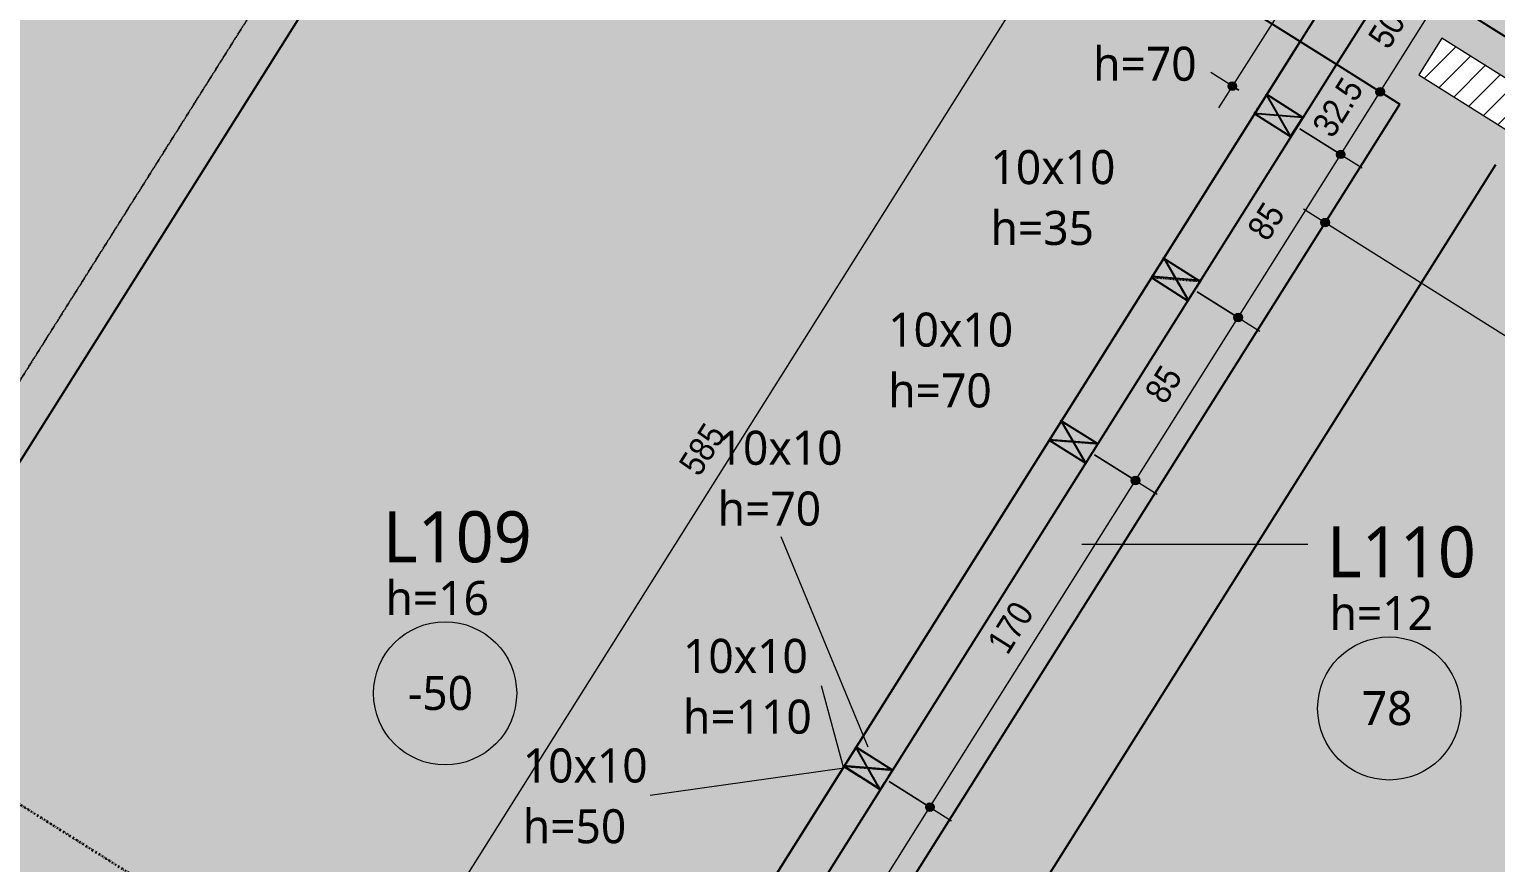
# Model space of a CAD drawing. Extents: x -2131 to 52870, y -3196 to 88043.
# Drawn here: x 41879 to 42525, y 2681 to 3048 of the extents above; entities that cross this region are included whole.
import ezdxf

# ---------------------------------------------------------------- set-up
doc = ezdxf.new("R2010")
doc.units = 0
for name, pattern in [('Dash dot', [1.5875, 0.635, -0.47625, 0, -0.47625]), ('Hidden', [0.714375, 0.47625, -0.238125]), ('Traço', [0.635, 0.3175, -0.3175])]:
    doc.linetypes.add(name, pattern=pattern)
for name, color, linetype, lineweight in [('A-ANNO-DIMS', 7, 'Continuous', 9), ('A-ANNO-DIMS-75', 7, 'Continuous', 9), ('A-DETL-GENF', 7, 'Continuous', 18), ('A-DETL-THIN', 7, 'Continuous', 25), ('A-FLOR', 7, 'Continuous', 25), ('A-FLOR-IDEN', 7, 'Continuous', 9), ('A-GENM', 7, 'Continuous', 25), ('A-GENM-HDLN', 7, 'Traço', 18), ('A-GENM-IDEN', 7, 'Continuous', 9), ('S-BEAM', 7, 'Continuous', 25), ('S-BEAM-HDLN', 7, 'Traço', 25), ('S-GRID', 7, 'Continuous', 9)]:
    doc.layers.add(name, color=color, linetype=linetype, lineweight=lineweight)
doc.layers.add('A-DETL', color=7, linetype='Continuous', lineweight=18, true_color=0x00a600)
doc.styles.add('Fira Sans_3', font='', dxfattribs={"width": 0.9, "height": 11.25})
doc.styles.add('Gadugi', font='gadugi.ttf', dxfattribs={"height": 15})
doc.styles.add('Gadugi_6', font='gadugi.ttf', dxfattribs={"height": 22.5})
doc.styles.get('Fira Sans_3').set_extended_font_data('Fira Sans')
doc.dimstyles.new('PED_1_5mm_ESQ_3', dxfattribs={"dimscale": 30.48, "dimtxt": 15.344768, "dimasz": 0.492126, "dimexe": 0.369094, "dimexo": 0.369094, "dimgap": 0.073819, "dimtad": 1, "dimdec": 1, "dimrnd": 0.5, "dimdsep": 46, "dimtxsty": 'Fira Sans_3', "dimblk1": 'DOTSMALL', "dimblk2": 'DOTSMALL', "dimsah": 1, "dimcen": 0.09, "dimdle": 0.369094, "dimazin": 0, "dimtfac": 1, "dimtdec": 4, "dimtix": 1, "dimtmove": 0, "dimatfit": 3, "dimfxl": 1, "dimtvp": 1, "dimtolj": 1, "dimtzin": 0, "dimarcsym": 2})
doc.dimstyles.new('PED_1_5mm_ESQ_7', dxfattribs={"dimscale": 30.48, "dimtxt": 15.344768, "dimasz": 0.492126, "dimexe": 0.369094, "dimexo": 0.369094, "dimgap": 0.073819, "dimtad": 1, "dimdec": 1, "dimrnd": 0.5, "dimdsep": 46, "dimtxsty": 'Fira Sans_3', "dimblk1": 'DOTSMALL', "dimblk2": 'DOTSMALL', "dimsah": 1, "dimcen": 0.09, "dimdle": 0.369094, "dimazin": 0, "dimtfac": 1, "dimtdec": 4, "dimtix": 1, "dimtmove": 0, "dimatfit": 3, "dimfxl": 1, "dimtvp": 1, "dimtolj": 1, "dimtzin": 0, "dimarcsym": 2})

# ---------------------------------------------------------------- blocks, each defined once
blk = doc.blocks.new('PED_FURO_RETANGULAR_R04_2020 - 10x10x35-3488116-PL C 001 - FORMA DO TÉRREO')
at = {"layer": 'A-GENM'}
blk.add_line((5, -9.5), (1.53, -9.5), dxfattribs=at)
at = {"layer": 'A-GENM-HDLN'}
for p, q in [((-5, 9.5), (5, -9.5)), ((-5, -9.5), (5, 9.5)), ((-5, -9.5), (-5, 9.5)), ((-5, 9.5), (-1.53, 9.5)), ((1.5, 9.5), (5, 9.5)), ((5, 9.5), (5, -9.5)), ((-1.5, -9.5), (-5, -9.5))]:
    blk.add_line(p, q, dxfattribs=at)
blk = doc.blocks.new('PED_FURO_RETANGULAR_R04_2020 - 10x10x50-3488139-PL C 001 - FORMA DO TÉRREO')
at = {"layer": 'A-GENM'}
blk.add_line((5, -9.5), (4.97, -9.5), dxfattribs=at)
at = {"layer": 'A-GENM-HDLN'}
for p, q in [((-5, 9.5), (4.3, -8.16)), ((-5, 9.43), (-5, 9.5)), ((-5, 9.36), (-5, 9.41)), ((-5, -9.41), (-5, 9.34)), ((-4.3, -8.16), (4.92, 9.36)), ((4.93, 9.38), (4.96, 9.42)), ((4.97, 9.43), (5, 9.5)), ((4.97, 9.5), (5, 9.5)), ((5, 9.5), (5, -9.5)), ((-5, -9.49), (-5, -9.44)), ((4.99, -9.49), (5, -9.5))]:
    blk.add_line(p, q, dxfattribs=at)
blk = doc.blocks.new('PED_FURO_RETANGULAR_R04_2020 - 10x10x110-3488220-PL C 001 - FORMA DO TÉRREO')
at = {"layer": 'A-GENM'}
blk.add_line((-5, 9.5), (-1.53, 9.5), dxfattribs=at)
at = {"layer": 'A-GENM-HDLN'}
for p, q in [((-5, 9.5), (5, -9.5)), ((-5, -9.5), (5, 9.5)), ((-5, -9.5), (-5, 9.5)), ((1.5, 9.5), (5, 9.5)), ((5, 9.5), (5, -9.5)), ((-1.5, -9.5), (-5, -9.5)), ((5, -9.5), (1.53, -9.5))]:
    blk.add_line(p, q, dxfattribs=at)
blk = doc.blocks.new('PED_FURO_RETANGULAR_R04_2020 - 10x10x70-V36-PL C 001 - FORMA DO TÉRREO')
at = {"layer": 'A-GENM-HDLN'}
for p, q in [((-5, 9.5), (-4.97, 9.45)), ((-5, 1.52), (-5, 9.5)), ((-4.96, 9.43), (-0.7, 1.34)), ((0.7, 1.34), (5, 9.5)), ((5, 9.5), (5, 9.44)), ((5, 9.41), (5, 1.51)), ((-5, -9.5), (-0.7, -1.34)), ((-5, -9.41), (-5, -1.51)), ((0.7, -1.34), (4.96, -9.43)), ((5, -1.52), (5, -9.5)), ((-5, -9.5), (-5, -9.44)), ((4.97, -9.45), (5, -9.5))]:
    blk.add_line(p, q, dxfattribs=at)
blk = doc.blocks.new('PED_FURO_RETANGULAR_R04_2020 - 10x10x70-V37-PL C 001 - FORMA DO TÉRREO')
at = {"layer": 'A-GENM-HDLN'}
for p, q in [((-5, 9.5), (5, -9.5)), ((-5, -9.5), (5, 9.5)), ((-5, -9.5), (-5, 9.5)), ((5, 9.5), (5, -9.5))]:
    blk.add_line(p, q, dxfattribs=at)
blk = doc.blocks.new('PED_FURO_RETANGULAR_R04_2020 - 10x10x70-V39-PL C 001 - FORMA DO TÉRREO')
at = {"layer": 'A-GENM-HDLN'}
for p, q in [((-5, 9.5), (5, -9.5)), ((-5, -9.5), (5, 9.5)), ((-5, -9.5), (-5, 9.5)), ((-5, 9.5), (5, 9.5)), ((5, 9.5), (5, -9.5)), ((5, -9.5), (-5, -9.5))]:
    blk.add_line(p, q, dxfattribs=at)
blk = doc.blocks.new('PED_TAG_LAJE_R03 - TÍTULO_ESPESSURA_REBAIXO-2582888-PL C 001 - FORMA DO TÉRREO')
at = {"layer": 'A-FLOR-IDEN'}
blk.add_circle((-0.1083, -0.7611), 0.4205, dxfattribs=at)
blk = doc.blocks.new('DIMBLOCK211-PL C 001 - FORMA DO TÉRREO')
at = {"layer": 'A-ANNO-DIMS-75', "transparency": 16777216}
h = blk.add_hatch(color=256, dxfattribs=at)
edge = h.paths.add_edge_path(flags=0)
edge.add_arc((42341.37, 3104.15), 1.87, 0, 360)
h = blk.add_hatch(color=256, dxfattribs=at)
edge = h.paths.add_edge_path(flags=0)
edge.add_arc((42029.65, 2608.88), 1.88, 0, 360)
for p, q in [((42341.37, 3104.15), (42029.65, 2608.88)), ((42334.09, 3108.73), (42350.89, 3098.16)), ((42341.37, 3104.15), (42334.09, 3108.73)), ((42022.38, 2613.45), (42039.17, 2602.88)), ((42029.65, 2608.88), (42022.38, 2613.45))]:
    blk.add_line(p, q, dxfattribs=at)
for centre, radius in [((42341.37, 3104.15), 1.87), ((42029.65, 2608.88), 1.88)]:
    blk.add_circle(centre, radius, dxfattribs=at)
at = {"layer": 'A-ANNO-DIMS-75', "color": 0, "transparency": 16777216, "insert": (42164.45, 2856.52), "char_height": 11.25, "width": 26.9124, "attachment_point": 1, "rotation": 57.8147, "line_spacing_factor": 1.049215, "style": 'Fira Sans_3'}
blk.add_mtext('585', dxfattribs=at)
blk = doc.blocks.new('_DotSmall')
at = {"color": 0, "linetype": 'ByBlock', "const_width": 0.5}
blk.add_lwpolyline([(-0.0625, 0, 1), (0.0625, 0, 1)], format="xyb", close=True, dxfattribs=at)
blk = doc.blocks.new('DIMBLOCK233-PL C 001 - FORMA DO TÉRREO')
at = {"layer": 'A-ANNO-DIMS-75', "transparency": 16777216}
h = blk.add_hatch(color=256, dxfattribs=at)
edge = h.paths.add_edge_path(flags=0)
edge.add_arc((42275.68, 2705.32), 1.88, 0, 360)
h = blk.add_hatch(color=256, dxfattribs=at)
edge = h.paths.add_edge_path(flags=0)
edge.add_arc((42186.85, 2564.18), 1.87, 0, 360)
for p, q in [((42257.68, 2716.66), (42285.2, 2699.33)), ((42275.68, 2705.32), (42257.68, 2716.66)), ((42186.85, 2564.18), (42275.68, 2705.32)), ((42185.97, 2564.74), (42196.37, 2558.19)), ((42186.85, 2564.18), (42185.97, 2564.74))]:
    blk.add_line(p, q, dxfattribs=at)
for centre, radius in [((42275.68, 2705.32), 1.88), ((42186.85, 2564.18), 1.87)]:
    blk.add_circle(centre, radius, dxfattribs=at)
at = {"layer": 'A-ANNO-DIMS-75', "color": 0, "transparency": 16777216, "insert": (42210.73, 2635.59), "char_height": 11.25, "width": 24.5516, "attachment_point": 1, "rotation": 57.81471, "line_spacing_factor": 1.049215, "style": 'Fira Sans_3'}
blk.add_mtext('167', dxfattribs=at)
blk = doc.blocks.new('DIMBLOCK234-PL C 001 - FORMA DO TÉRREO')
at = {"layer": 'A-ANNO-DIMS-75', "transparency": 16777216}
h = blk.add_hatch(color=256, dxfattribs=at)
edge = h.paths.add_edge_path(flags=0)
edge.add_arc((42366.29, 2849.29), 1.87, 0, 360)
h = blk.add_hatch(color=256, dxfattribs=at)
edge = h.paths.add_edge_path(flags=0)
edge.add_arc((42275.68, 2705.32), 1.88, 0, 360)
for p, q in [((42348.29, 2860.62), (42375.81, 2843.3)), ((42366.29, 2849.29), (42348.29, 2860.62)), ((42275.68, 2705.32), (42366.29, 2849.29)), ((42257.68, 2716.66), (42285.2, 2699.33)), ((42275.68, 2705.32), (42257.68, 2716.66))]:
    blk.add_line(p, q, dxfattribs=at)
for centre, radius in [((42366.29, 2849.29), 1.87), ((42275.68, 2705.32), 1.88)]:
    blk.add_circle(centre, radius, dxfattribs=at)
at = {"layer": 'A-ANNO-DIMS-75', "color": 0, "transparency": 16777216, "insert": (42300.35, 2777.98), "char_height": 11.25, "width": 25.0238, "attachment_point": 1, "rotation": 57.81471, "line_spacing_factor": 1.049215, "style": 'Fira Sans_3'}
blk.add_mtext('170', dxfattribs=at)
blk = doc.blocks.new('DIMBLOCK235-PL C 001 - FORMA DO TÉRREO')
at = {"layer": 'A-ANNO-DIMS-75', "transparency": 16777216}
h = blk.add_hatch(color=256, dxfattribs=at)
edge = h.paths.add_edge_path(flags=0)
edge.add_arc((42411.52, 2921.15), 1.88, 0, 360)
h = blk.add_hatch(color=256, dxfattribs=at)
edge = h.paths.add_edge_path(flags=0)
edge.add_arc((42366.29, 2849.29), 1.87, 0, 360)
for p, q in [((42393.52, 2932.48), (42421.04, 2915.16)), ((42411.52, 2921.15), (42393.52, 2932.48)), ((42366.29, 2849.29), (42411.52, 2921.15)), ((42348.29, 2860.62), (42375.81, 2843.3)), ((42366.29, 2849.29), (42348.29, 2860.62))]:
    blk.add_line(p, q, dxfattribs=at)
for centre, radius in [((42411.52, 2921.15), 1.88), ((42366.29, 2849.29), 1.87)]:
    blk.add_circle(centre, radius, dxfattribs=at)
at = {"layer": 'A-ANNO-DIMS-75', "color": 0, "transparency": 16777216, "insert": (42369.78, 2888.31), "char_height": 11.25, "width": 18.1776, "attachment_point": 1, "rotation": 57.81471, "line_spacing_factor": 1.049215, "style": 'Fira Sans_3'}
blk.add_mtext('85', dxfattribs=at)
blk = doc.blocks.new('DIMBLOCK236-PL C 001 - FORMA DO TÉRREO')
at = {"layer": 'A-ANNO-DIMS-75', "transparency": 16777216}
h = blk.add_hatch(color=256, dxfattribs=at)
edge = h.paths.add_edge_path(flags=0)
edge.add_arc((42456.75, 2993.01), 1.87, 0, 360)
h = blk.add_hatch(color=256, dxfattribs=at)
edge = h.paths.add_edge_path(flags=0)
edge.add_arc((42411.52, 2921.15), 1.88, 0, 360)
for p, q in [((42438.74, 3004.34), (42466.27, 2987.02)), ((42456.75, 2993.01), (42438.74, 3004.34)), ((42411.52, 2921.15), (42456.75, 2993.01)), ((42393.52, 2932.48), (42421.04, 2915.16)), ((42411.52, 2921.15), (42393.52, 2932.48))]:
    blk.add_line(p, q, dxfattribs=at)
for centre, radius in [((42456.75, 2993.01), 1.87), ((42411.52, 2921.15), 1.88)]:
    blk.add_circle(centre, radius, dxfattribs=at)
at = {"layer": 'A-ANNO-DIMS-75', "color": 0, "transparency": 16777216, "insert": (42415.01, 2960.17), "char_height": 11.25, "width": 18.1776, "attachment_point": 1, "rotation": 57.81471, "line_spacing_factor": 1.049215, "style": 'Fira Sans_3'}
blk.add_mtext('85', dxfattribs=at)
blk = doc.blocks.new('DIMBLOCK237-PL C 001 - FORMA DO TÉRREO')
at = {"layer": 'A-ANNO-DIMS-75', "transparency": 16777216}
h = blk.add_hatch(color=256, dxfattribs=at)
edge = h.paths.add_edge_path(flags=0)
edge.add_arc((42474.11, 3020.6), 1.87, 0, 360)
h = blk.add_hatch(color=256, dxfattribs=at)
edge = h.paths.add_edge_path(flags=0)
edge.add_arc((42456.75, 2993.01), 1.87, 0, 360)
for p, q in [((42481.39, 3016.02), (42464.59, 3026.59)), ((42456.75, 2993.01), (42474.11, 3020.6)), ((42474.11, 3020.6), (42481.39, 3016.02)), ((42438.74, 3004.34), (42466.27, 2987.02)), ((42456.75, 2993.01), (42438.74, 3004.34))]:
    blk.add_line(p, q, dxfattribs=at)
for centre in [(42474.11, 3020.6), (42456.75, 2993.01)]:
    blk.add_circle(centre, 1.87, dxfattribs=at)
at = {"layer": 'A-ANNO-DIMS-75', "color": 0, "transparency": 16777216, "insert": (42443.63, 3005.65), "char_height": 11.25, "width": 30.2174, "attachment_point": 1, "rotation": 57.81471, "line_spacing_factor": 1.049215, "style": 'Fira Sans_3'}
blk.add_mtext('32.5', dxfattribs=at)
blk = doc.blocks.new('DIMBLOCK238-PL C 001 - FORMA DO TÉRREO')
at = {"layer": 'A-ANNO-DIMS-75', "transparency": 16777216}
h = blk.add_hatch(color=256, dxfattribs=at)
edge = h.paths.add_edge_path(flags=0)
edge.add_arc((42500.74, 3062.92), 1.88, 0, 360)
h = blk.add_hatch(color=256, dxfattribs=at)
edge = h.paths.add_edge_path(flags=0)
edge.add_arc((42474.11, 3020.6), 1.87, 0, 360)
for p, q in [((42508.02, 3058.34), (42491.22, 3068.91)), ((42474.11, 3020.6), (42500.74, 3062.92)), ((42500.74, 3062.92), (42508.02, 3058.34)), ((42481.39, 3016.02), (42464.59, 3026.59)), ((42474.11, 3020.6), (42481.39, 3016.02))]:
    blk.add_line(p, q, dxfattribs=at)
for centre, radius in [((42500.74, 3062.92), 1.88), ((42474.11, 3020.6), 1.87)]:
    blk.add_circle(centre, radius, dxfattribs=at)
at = {"layer": 'A-ANNO-DIMS-75', "color": 0, "transparency": 16777216, "insert": (42468.25, 3044.76), "char_height": 11.25, "width": 18.4137, "attachment_point": 1, "rotation": 57.81471, "line_spacing_factor": 1.049215, "style": 'Fira Sans_3'}
blk.add_mtext('50', dxfattribs=at)
blk = doc.blocks.new('DIMBLOCK288-PL C 001 - FORMA DO TÉRREO')
at = {"layer": 'A-ANNO-DIMS-75', "transparency": 16777216}
h = blk.add_hatch(color=256, dxfattribs=at)
edge = h.paths.add_edge_path(flags=0)
edge.add_arc((42449.91, 2963.01), 1.88, 0, 360)
h = blk.add_hatch(color=256, dxfattribs=at)
edge = h.paths.add_edge_path(flags=0)
edge.add_arc((42878.49, 2693.27), 1.87, 0, 360)
for p, q in [((42440.39, 2969), (42878.49, 2693.27)), ((42445.33, 2955.73), (42455.91, 2972.53)), ((42449.91, 2963.01), (42445.33, 2955.73)), ((42873.91, 2686), (42884.49, 2702.8)), ((42878.49, 2693.27), (42873.91, 2686))]:
    blk.add_line(p, q, dxfattribs=at)
for centre, radius in [((42449.91, 2963.01), 1.88), ((42878.49, 2693.27), 1.87)]:
    blk.add_circle(centre, radius, dxfattribs=at)
at = {"layer": 'A-ANNO-DIMS-75', "color": 0, "transparency": 16777216, "insert": (42659.38, 2852.24), "char_height": 11.25, "width": 40.6046, "attachment_point": 1, "rotation": 327.81471, "line_spacing_factor": 1.049215, "style": 'Fira Sans_3'}
blk.add_mtext('506.5', dxfattribs=at)
blk = doc.blocks.new('DIMBLOCK621-PL C 001 - FORMA DO TÉRREO')
at = {"layer": 'A-ANNO-DIMS-75', "transparency": 16777216}
h = blk.add_hatch(color=256, dxfattribs=at)
edge = h.paths.add_edge_path(flags=0)
edge.add_arc((42500.59, 3167.6), 1.87, 0, 360)
h = blk.add_hatch(color=256, dxfattribs=at)
edge = h.paths.add_edge_path(flags=0)
edge.add_arc((42408.97, 3023.08), 1.88, 0, 360)
for p, q in [((42506.61, 3177.1), (42402.94, 3013.58)), ((42502.92, 3166.12), (42491.09, 3173.63)), ((42500.59, 3167.6), (42502.92, 3166.12)), ((42411.78, 3021.3), (42399.47, 3029.11)), ((42408.97, 3023.08), (42411.78, 3021.3))]:
    blk.add_line(p, q, dxfattribs=at)
for centre, radius in [((42500.59, 3167.6), 1.87), ((42408.97, 3023.08), 1.88)]:
    blk.add_circle(centre, radius, dxfattribs=at)
at = {"layer": 'A-ANNO-DIMS-75', "color": 0, "transparency": 16777216, "insert": (42434.61, 3096.83), "char_height": 11.25, "width": 22.8991, "attachment_point": 1, "rotation": 57.62692, "line_spacing_factor": 1.049215, "style": 'Fira Sans_3'}
blk.add_mtext('171', dxfattribs=at)

msp = doc.modelspace()

# ---------------------------------------------------------------- hatches: boundary and pattern name
at = {"layer": 'A-DETL', "true_color": 0x00bcb8}
msp.add_hatch(color=132, dxfattribs=at).paths.add_polyline_path([(41351.998, 2027.384), (42427.435, 3736.125), (42411.355, 3746.245), (41335.918, 2037.504), (41341.088, 2034.25)], flags=0)
at = {"layer": 'A-DETL-GENF', "true_color": 0x808080}
h = msp.add_hatch(dxfattribs=at)
h.set_pattern_fill('FP_5', color=8, style=0, pattern_type=2)
h.set_pattern_definition([(45, (44240.043, 0), (-5.303301, 5.303301), [])])
h.paths.add_polyline_path([(42533.551, 3001.506), (42543.671, 3017.586), (42501.355, 3044.22), (42491.235, 3028.139), (42533.551, 3001.507)], flags=0)
at = {"layer": 'A-FLOR', "true_color": 0xb4bee6}
msp.add_hatch(color=9, dxfattribs=at).paths.add_polyline_path([(41680.278, 2584.65), (42102.037, 3254.776), (41983.396, 3329.446), (41566.59, 2667.193), (41685.192, 2592.548), (41680.237, 2584.676)], flags=0)
at = {"layer": 'A-FLOR', "true_color": 0xa7d7e1}
msp.add_hatch(color=9, dxfattribs=at).paths.add_polyline_path([(42022.072, 2380.524), (42438.878, 3042.777), (42118.118, 3244.655), (41701.313, 2582.402), (42022.029, 2380.551)], flags=0)
at = {"layer": 'A-FLOR', "true_color": 0xfcd5b4}
for points in [[(42205.603, 2574.829), (42482.743, 3015.17), (42454.958, 3032.657), (42177.819, 2592.316), (42195.489, 2581.195)], [(42634.181, 2305.093), (42919.573, 2758.546), (42533.315, 3001.655), (42247.92, 2548.196), (42619.453, 2314.363)]]:
    msp.add_hatch(color=254, dxfattribs=at).paths.add_polyline_path(points, flags=0)
at = {"layer": 'S-BEAM', "true_color": 0xfcd5b4}
for points in [[(42551.692, 3030.853), (42837.304, 3484.655), (42813.735, 3499.489), (42810.808, 3494.84), (42792.061, 3506.639), (42509.376, 3057.486), (42543.672, 3035.901)], [(42525.059, 2988.537), (42533.315, 3001.655), (42491.235, 3028.139), (42501.355, 3044.22), (42543.436, 3017.735), (42551.692, 3030.853), (42481.259, 3075.182), (42454.626, 3032.865), (42504.452, 3001.506)], [(42247.92, 2548.196), (42525.059, 2988.537), (42482.743, 3015.17), (42205.603, 2574.829)]]:
    msp.add_hatch(color=254, dxfattribs=at).paths.add_polyline_path(points, flags=0)
at = {"layer": 'S-BEAM', "true_color": 0xa7d7e1}
msp.add_hatch(color=9, dxfattribs=at).paths.add_polyline_path([(42454.626, 3032.865), (42481.259, 3075.182), (42144.843, 3286.914), (42118.21, 3244.597), (42438.878, 3042.777)], flags=0)
at = {"layer": 'S-BEAM', "true_color": 0x00bcb8}
msp.add_hatch(color=132, dxfattribs=at).paths.add_polyline_path([(42177.819, 2592.316), (42454.958, 3032.657), (42438.878, 3042.777), (42161.738, 2602.437)], flags=0)

# ---------------------------------------------------------------- linework, layer by layer
at = {"layer": 'A-DETL', "color": 7, "linetype": 'Hidden'}
for p, q in [((42411.355, 3746.245), (41335.918, 2037.504)), ((41335.918, 2037.504), (42411.355, 3746.245)), ((41351.998, 2027.384), (42427.436, 3736.125)), ((41701.313, 2582.402), (42118.118, 3244.655))]:
    msp.add_line(p, q, dxfattribs=at)
at = {"layer": 'A-DETL', "color": 7}
for p, q in [((42501.355, 3044.22), (42491.235, 3028.139)), ((42543.671, 3017.586), (42501.355, 3044.22)), ((42491.235, 3028.139), (42533.551, 3001.506)), ((42442.242, 2821.156), (42342.65, 2821.156))]:
    msp.add_line(p, q, dxfattribs=at)
at = {"layer": 'A-DETL-THIN'}
for p, q in [((42434.567, 3001.025), (42423.874, 3019.644)), ((42418.52, 3011.198), (42439.921, 3009.471)), ((42389.34, 2929.165), (42378.648, 2947.784)), ((42373.293, 2939.338), (42394.695, 2937.611)), ((42344.144, 2857.323), (42333.39, 2875.907)), ((42328.064, 2867.443), (42349.471, 2865.786)), ((42242.811, 2731.957), (42253.504, 2713.338)), ((42258.858, 2721.784), (42237.457, 2723.511))]:
    msp.add_line(p, q, dxfattribs=at)
at = {"layer": 'A-FLOR'}
for p, q in [((41701.313, 2582.402), (42118.118, 3244.655)), ((42438.878, 3042.777), (42022.072, 2380.524))]:
    msp.add_line(p, q, dxfattribs=at)
at = {"layer": 'A-GENM-IDEN'}
for p, q in [((42248.493, 2731.736), (42210.151, 2824.505)), ((42237.792, 2722.444), (42227.869, 2758.811)), ((42237.813, 2722.478), (42152.299, 2710.519))]:
    msp.add_line(p, q, dxfattribs=at)
at = {"layer": 'S-BEAM'}
for p, q in [((42118.21, 3244.597), (42454.626, 3032.865)), ((42481.259, 3075.182), (42551.692, 3030.853)), ((42161.738, 2602.437), (42438.878, 3042.777)), ((42177.819, 2592.316), (42454.958, 3032.657)), ((42454.626, 3032.865), (42482.743, 3015.17)), ((42205.603, 2574.829), (42482.743, 3015.17)), ((42247.92, 2548.196), (42525.059, 2988.537))]:
    msp.add_line(p, q, dxfattribs=at)
at = {"layer": 'S-BEAM-HDLN', "linetype": 'Continuous'}
for p, q in [((42465.511, 3085.094), (42438.878, 3042.777)), ((42454.958, 3032.657), (42481.591, 3074.973)), ((42440.003, 3009.328), (42424.151, 3019.378)), ((42418.824, 3010.914), (42434.649, 3000.882)), ((42434.649, 3000.882), (42440.003, 3009.328)), ((42378.716, 2947.157), (42376.841, 2944.2)), ((42394.749, 2936.993), (42378.716, 2947.157)), ((42373.376, 2938.703), (42389.409, 2928.538)), ((42389.409, 2928.538), (42391.284, 2931.496)), ((42349.692, 2865.403), (42333.612, 2875.523)), ((42328.286, 2867.06), (42344.366, 2856.94)), ((42243.146, 2731.753), (42241.271, 2728.796)), ((42243.171, 2731.702), (42243.116, 2731.736)), ((42259.18, 2721.589), (42243.146, 2731.753)), ((42243.168, 2731.787), (42243.149, 2731.758)), ((42259.201, 2721.623), (42243.168, 2731.787)), ((42249.882, 2727.478), (42243.188, 2731.69)), ((42237.789, 2723.273), (42244.542, 2719.023)), ((42237.806, 2723.299), (42253.839, 2713.134)), ((42237.827, 2723.333), (42237.868, 2723.306)), ((42237.886, 2723.295), (42237.931, 2723.267)), ((42237.949, 2723.255), (42253.788, 2713.214)), ((42259.196, 2721.615), (42252.444, 2725.865)), ((42247.104, 2717.41), (42253.797, 2713.198)), ((42253.839, 2713.134), (42255.714, 2716.092)), ((42253.806, 2713.203), (42253.851, 2713.174)), ((42253.815, 2713.186), (42253.87, 2713.152))]:
    msp.add_line(p, q, dxfattribs=at)
at = {"layer": 'S-GRID', "color": 114, "linetype": 'Dash dot', "lineweight": 35, "true_color": 0x00b050}
msp.add_line((44090.678, 1311.717), (40963.998, 3279.572), dxfattribs=at)

# ---------------------------------------------------------------- block references
at = {"layer": 'A-FLOR-IDEN', "xscale": 74.99999999999996, "yscale": 74.99999999999996, "zscale": 74.99999999999996}
for p in [(42070.095, 2812.59), (42486.246, 2805.929)]:
    msp.add_blockref('PED_TAG_LAJE_R03 - TÍTULO_ESPESSURA_REBAIXO-2582888-PL C 001 - FORMA DO TÉRREO', p, dxfattribs=at)
at = {"layer": 'A-GENM', "linetype": 'Traço', "lineweight": 18}
for name, p, rotation in [('PED_FURO_RETANGULAR_R04_2020 - 10x10x70-V39-PL C 001 - FORMA DO TÉRREO', (42429.303, 3010.191), 57.62692245771029), ('PED_FURO_RETANGULAR_R04_2020 - 10x10x35-3488116-PL C 001 - FORMA DO TÉRREO', (42384.063, 2937.848), 57.62692245771171), ('PED_FURO_RETANGULAR_R04_2020 - 10x10x70-V37-PL C 001 - FORMA DO TÉRREO', (42338.989, 2866.231), 57.81471158751263), ('PED_FURO_RETANGULAR_R04_2020 - 10x10x70-V36-PL C 001 - FORMA DO TÉRREO', (42248.493, 2722.444), 57.81471158751263), ('PED_FURO_RETANGULAR_R04_2020 - 10x10x110-3488220-PL C 001 - FORMA DO TÉRREO', (42248.493, 2722.444), 237.6269224577112), ('PED_FURO_RETANGULAR_R04_2020 - 10x10x50-3488139-PL C 001 - FORMA DO TÉRREO', (42248.514, 2722.478), 57.62692245771145)]:
    msp.add_blockref(name, p, dxfattribs=dict(at, rotation=rotation))

# ---------------------------------------------------------------- texts
at = {"layer": 'A-FLOR-IDEN', "attachment_point": 1}
for s, insert, char_height, width, style in [('L109', (42034.528, 2835.739), 22.5, 81.17086, 'Gadugi_6'), ('L110', (42450.68, 2829.079), 22.5, 81.17086, 'Gadugi_6'), ('h=16', (42035.7, 2805.026), 15, 59.5253, 'Gadugi'), ('h=12', (42451.851, 2798.366), 15, 59.5253, 'Gadugi'), ('-50', (42045.624, 2763.161), 15, 37.87973, 'Gadugi'), ('78', (42466.013, 2756.501), 15, 27.65822, 'Gadugi')]:
    msp.add_mtext(s, dxfattribs=dict(at, insert=insert, char_height=char_height, width=width, style=style))
at = {"layer": 'A-GENM-IDEN', "char_height": 15, "attachment_point": 1, "style": 'Gadugi'}
for s, insert, width in [('h=70', (42347.629, 3040.462), 59.5253), ('10x10', (42302.389, 2994.905), 67.34175), ('h=35', (42302.389, 2968.119), 59.5253), ('10x10', (42257.315, 2923.289), 67.34175), ('h=70', (42257.315, 2896.502), 59.5253), ('10x10', (42182.101, 2871.227), 67.34175), ('h=70', (42182.101, 2844.44), 59.5253), ('10x10', (42166.819, 2779.502), 67.34175), ('h=110', (42166.819, 2752.715), 73.35441), ('10x10', (42096.199, 2731.21), 67.34175), ('h=50', (42096.199, 2704.423), 59.5253)]:
    msp.add_mtext(s, dxfattribs=dict(at, insert=insert, width=width))

# ---------------------------------------------------------------- dimensions: what is measured, and where the dimension line sits
at = {"layer": 'A-ANNO-DIMS'}
for base, p1, p2, angle, dimstyle, override, picture, middle in [((42408.968, 3023.083), (42512.425, 3160.097), (42421.279, 3015.278), 57.626922, 'PED_1_5mm_ESQ_7', {"dimpost": '<>', "dimfxl": 171.114584}, 'DIMBLOCK621-PL C 001 - FORMA DO TÉRREO', (42448.058, 3099.603)), ((42029.653, 2608.875), (42343.611, 3102.736), (42031.898, 2607.462), 57.814696, 'PED_1_5mm_ESQ_3', {"dimpost": '<>', "dimfxl": 585.201376}, 'DIMBLOCK211-PL C 001 - FORMA DO TÉRREO', (42178.762, 2860.759)), ((42500.744, 3062.918), (42471.867, 3022.014), (42498.5, 3064.331), 57.814715, 'PED_1_5mm_ESQ_3', {"dimpost": '<>', "dimfxl": 50}, 'DIMBLOCK238-PL C 001 - FORMA DO TÉRREO', (42480.68, 3046.007)), ((42474.112, 3020.602), (42429.221, 3010.334), (42471.867, 3022.014), 57.814715, 'PED_1_5mm_ESQ_3', {"dimpost": '<>', "dimfxl": 44.217203}, 'DIMBLOCK237-PL C 001 - FORMA DO TÉRREO', (42458.681, 3011.053)), ((42456.746, 2993.011), (42383.994, 2938.475), (42429.221, 3010.334), 57.814715, 'PED_1_5mm_ESQ_3', {"dimpost": '<>', "dimfxl": 84.907523}, 'DIMBLOCK236-PL C 001 - FORMA DO TÉRREO', (42427.385, 2961.328)), ((42878.493, 2693.274), (42451.327, 2965.255), (42879.905, 2695.518), 327.814712, 'PED_1_5mm_ESQ_3', {"dimpost": '<>', "dimfxl": 506.395947}, 'DIMBLOCK288-PL C 001 - FORMA DO TÉRREO', (42668.451, 2834.89)), ((42411.519, 2921.151), (42338.767, 2866.615), (42383.994, 2938.475), 57.814715, 'PED_1_5mm_ESQ_3', {"dimpost": '<>', "dimfxl": 84.907496}, 'DIMBLOCK235-PL C 001 - FORMA DO TÉRREO', (42382.158, 2889.468)), ((42366.293, 2849.291), (42248.158, 2722.648), (42338.767, 2866.615), 57.814715, 'PED_1_5mm_ESQ_3', {"dimpost": '<>', "dimfxl": 170.10775}, 'DIMBLOCK234-PL C 001 - FORMA DO TÉRREO', (42314.24, 2781.554)), ((42275.683, 2705.324), (42195.489, 2558.745), (42248.158, 2722.648), 57.814715, 'PED_1_5mm_ESQ_3', {"dimpost": '<>', "dimfxl": 172.156899}, 'DIMBLOCK233-PL C 001 - FORMA DO TÉRREO', (42224.52, 2638.999))]:
    dim = msp.add_linear_dim(base=base, p1=p1, p2=p2, angle=angle, dimstyle=dimstyle, override=override, dxfattribs=at)
    dim.commit()
    dim.dimension.update_dxf_attribs({"geometry": picture, "text_midpoint": middle})

doc.saveas('drawing.dxf')
